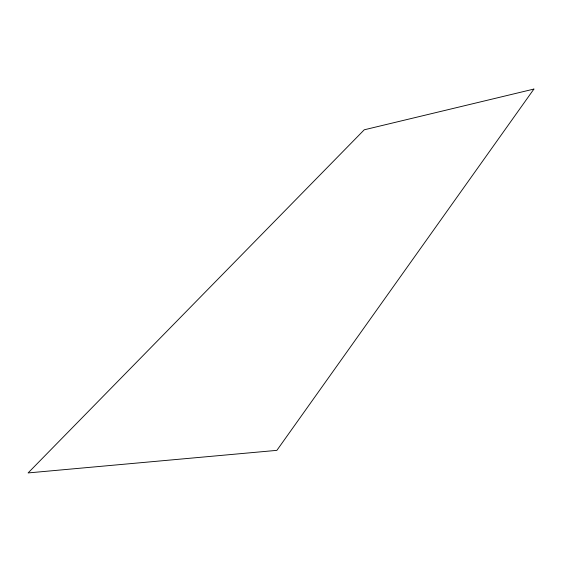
<?xml version="1.0" encoding="UTF-8"?>
<svg xmlns="http://www.w3.org/2000/svg" width="562" height="562" viewBox="0 0 562 562"><rect width="100%" height="100%" fill="white"/><g stroke="black" fill="none" stroke-linecap="round" stroke-linejoin="round"><path stroke-width="0.84" d="M533.9 89.07L276.876 450.359L28.1 472.93L364.253 129.794L533.9 89.07"/></g></svg>
